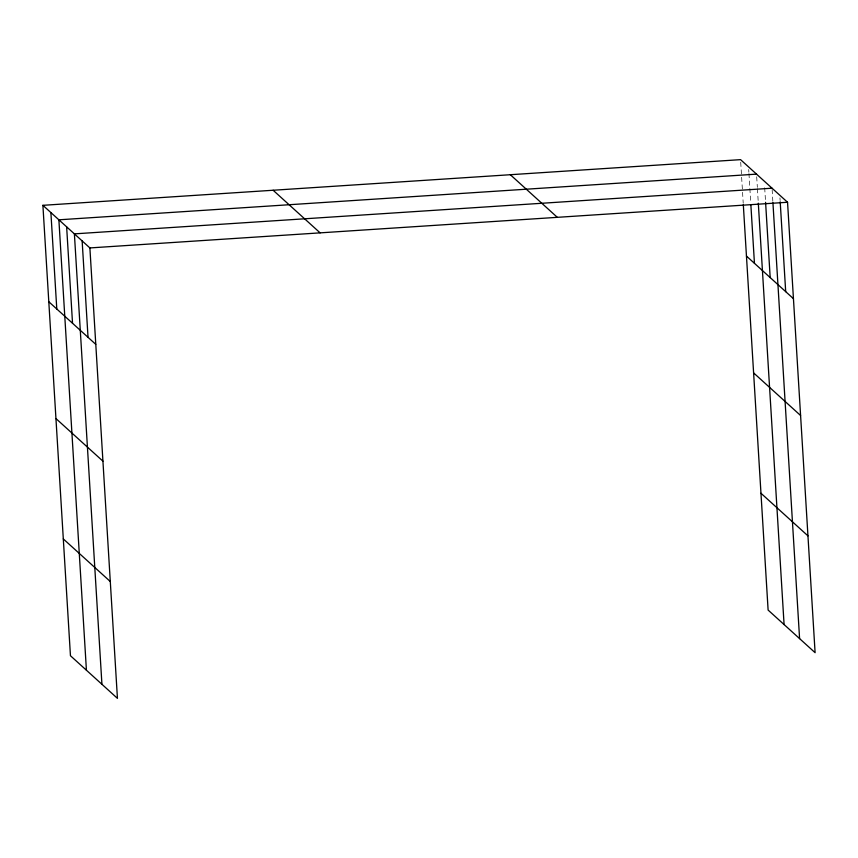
<?xml version="1.0" encoding="UTF-8"?>
<svg xmlns="http://www.w3.org/2000/svg" width="858" height="858" viewBox="0 0 858 858"><rect width="100%" height="100%" fill="white"/><g stroke="black" fill="none" stroke-linecap="round" stroke-linejoin="round"><path stroke-width="0.64" stroke-dasharray="4.29 3.22" d="M779.954 197.876L780.126 200.515M772.125 189.521L772.854 201.405M764.692 187.773L765.497 200.976M756.702 176.78L757.346 187.344M757.421 188.663L758.311 203.196M748.712 169.53L748.873 172.179M748.948 173.498L750.729 202.552M740.722 162.291L743.221 203.239"/><path stroke-width="1.29" d="M42.9 205.319L89.886 247.93L117.439 698.358L70.453 655.737L42.9 205.319L740.561 159.642L787.547 202.263L815.1 652.681L768.114 610.07L743.307 204.558M756.541 174.131L58.88 219.809L86.422 670.227M772.039 188.202L74.389 233.869L101.93 684.287M89.886 247.93L787.547 202.263M746.46 256.07L793.446 298.681M753.603 372.887L800.589 415.508M510.328 174.721L557.325 217.331M760.96 493.243L807.957 535.864M273.123 190.251L320.12 232.861M48.799 301.748L95.785 344.358M55.942 418.565L102.939 461.175M63.299 538.921L110.296 581.531M780.201 201.834L785.692 291.656M772.929 202.724L799.592 638.62M765.583 202.306L770.184 277.595M758.311 203.196L784.083 624.56M750.889 205.201L754.45 263.309M82.143 240.905L88.031 337.323M66.634 226.844L72.533 323.262M50.89 212.559L56.789 308.987"/></g></svg>
